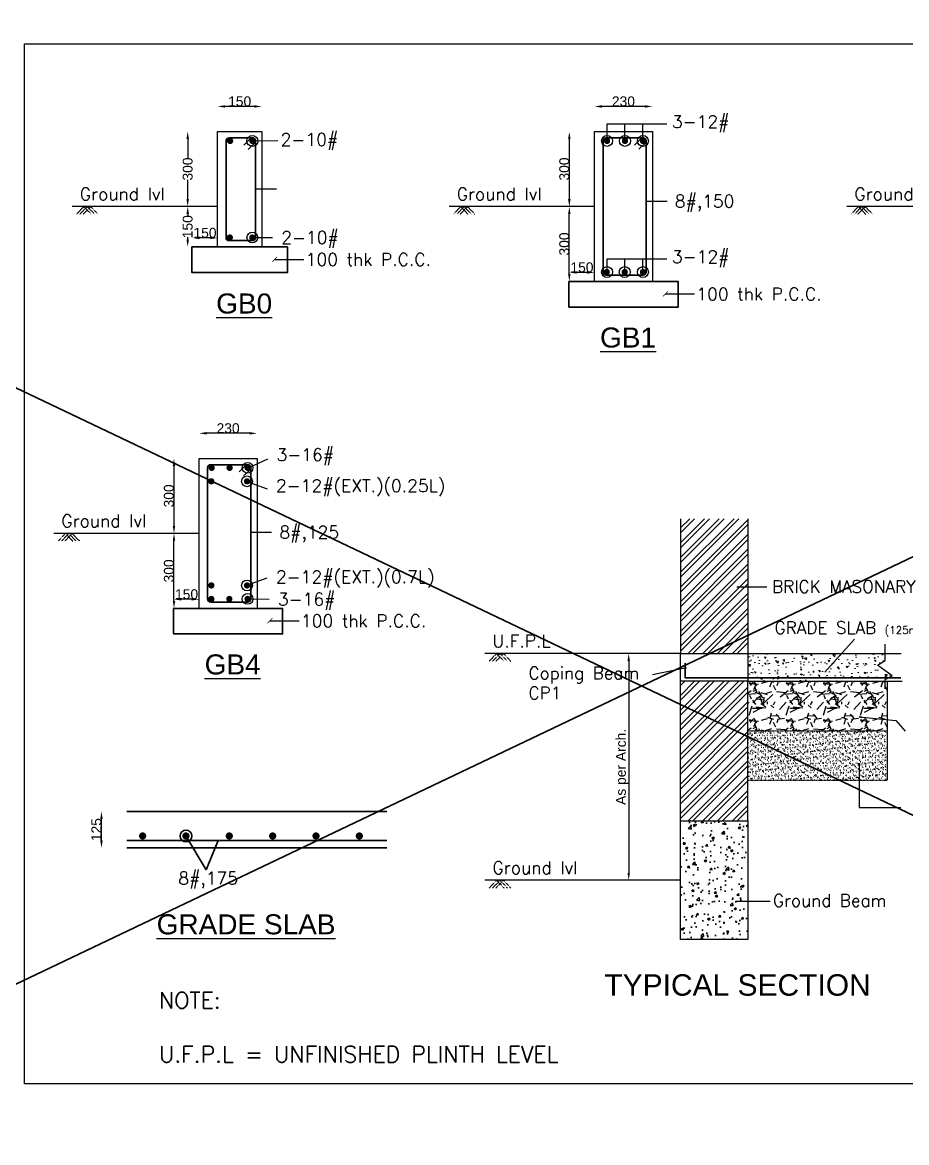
# Model space of a CAD drawing. Header units: inches. Extents: x 683042 to 921062, y -316188 to -5771.
# Drawn here: x 742158 to 760032, y -291292 to -268646 of the extents above; entities that cross this region are included whole.
import ezdxf
from ezdxf.enums import TextEntityAlignment as Align

# ---------------------------------------------------------------- set-up
doc = ezdxf.new("R2010")
doc.units = ezdxf.units.IN
doc.header["$MEASUREMENT"] = 0
doc.linetypes.add('ACAD_ISO07W100', pattern=[3, 0, -3])
doc.linetypes.add('DASHDOT', pattern=[1, 0.5, -0.25, 0, -0.25])
for name, color, linetype, lineweight in [('BM_TIE', 21, 'Continuous', 25), ('hatch', 254, 'Continuous', 0), ('PLINTH BEAM', 30, 'Continuous', 25), ('R-beam', 4, 'Continuous', 30), ('R-FOUND', 97, 'Continuous', 30), ('R-text', 7, 'Continuous', 30), ('SECTION', 6, 'Continuous', 30), ('STEEL', 5, 'Continuous', 30)]:
    doc.layers.add(name, color=color, linetype=linetype, lineweight=lineweight)
for name, color, linetype in [('CENTER', 252, 'DASHDOT'), ('FW', 33, 'Continuous'), ('TEXT', 35, 'Continuous'), ('TXT', 7, 'Continuous'), ('WALL', 30, 'Continuous')]:
    doc.layers.add(name, color=color, linetype=linetype)
doc.styles.add('AR', font='arial.ttf')
doc.styles.add('C', font='arial.ttf')
doc.styles.add('DEEPAK', font='romans.shx')
doc.styles.add('ROMANS', font='romans.shx', dxfattribs={"width": 0.8})
doc.styles.get("Standard").update_dxf_attribs({"font": 'arial.ttf'})
doc.dimstyles.new('100', dxfattribs={"dimtxt": 125, "dimasz": 50, "dimexe": 100, "dimexo": 0, "dimgap": 0, "dimtad": 0, "dimdec": 0, "dimdsep": 46, "dimtxsty": 'Standard', "dimblk": 'OBLIQUE', "dimblk1": 'OBLIQUE', "dimblk2": 'OBLIQUE', "dimcen": 3, "dimclrd": 251, "dimclrt": 251, "dimadec": 0, "dimazin": 0, "dimtfac": 0.7, "dimtdec": 0, "dimtmove": 1, "dimatfit": 3, "dimldrblk": 'OPEN30', "dimfxl": 200, "dimfxlon": 1, "dimtolj": 1, "dimtzin": 0, "dimarcsym": 2})
doc.dimstyles.new('ali', dxfattribs={"dimtxt": 0.1, "dimasz": 0.05, "dimexe": 0.18, "dimexo": 0.0625, "dimgap": 0.03, "dimtad": 1, "dimzin": 0, "dimdsep": 46, "dimtxsty": 'AR', "dimcen": 0.09, "dimse1": 1, "dimse2": 1, "dimaunit": 1, "dimadec": 4, "dimazin": 0, "dimtfac": 1, "dimtofl": 0, "dimtmove": 0, "dimatfit": 3, "dimfxl": 0.18, "dimtolj": 1, "dimtzin": 0, "dimarcsym": 0})
doc.dimstyles.new('Scale-100', dxfattribs={"dimtxt": 200, "dimasz": 100, "dimexe": 1.5, "dimexo": 2, "dimgap": 1, "dimtad": 1, "dimtoh": 1, "dimdec": 0, "dimdsep": 46, "dimtxsty": 'ROMANS', "dimblk": 'ARCHTICK', "dimcen": -1, "dimdle": 1.5, "dimclrd": 8, "dimclre": 4, "dimclrt": 4, "dimadec": 0, "dimazin": 0, "dimtfac": 1, "dimtdec": 0, "dimtix": 1, "dimtmove": 0, "dimatfit": 0, "dimldrblk": 'ARCHTICK', "dimfxl": 1, "dimfxlon": 1, "dimlwd": -1, "dimlwe": -1, "dimarcsym": 0})

# ---------------------------------------------------------------- blocks, each defined once
blk = doc.blocks.new('*D110')
at = {"layer": 'Defpoints', "color": 0, "transparency": 16777216}
for p in [(753724, -270852, 0), (753214, -272368), (753724, -272368, 0)]:
    blk.add_point(p, dxfattribs=at)
at = {"layer": 'R-text', "color": 0, "lineweight": -2, "transparency": 16777216}
blk.add_line((753214, -271002), (753214, -272218), dxfattribs=at)
at = {"layer": 'R-text', "color": 0, "transparency": 16777216}
for points in [[(753189, -271002), (753239, -271002), (753214, -270852)], [(753189, -272218), (753239, -272218), (753214, -272368)]]:
    blk.add_solid(points, dxfattribs=at)
at = {"layer": 'R-text', "color": 7, "transparency": 16777216, "insert": (753112, -271610), "char_height": 200, "attachment_point": 5, "rotation": 90, "style": 'AR'}
blk.add_mtext('\\A1;300', dxfattribs=at)
blk = doc.blocks.new('*D111')
at = {"layer": 'Defpoints', "color": 0, "transparency": 16777216}
for p in [(753724, -270345), (753724, -270852), (754893, -270852)]:
    blk.add_point(p, dxfattribs=at)
at = {"layer": 'R-text', "color": 0, "lineweight": -2, "transparency": 16777216}
blk.add_line((754743, -270345), (753874, -270345), dxfattribs=at)
at = {"layer": 'R-text', "color": 0, "transparency": 16777216}
for points in [[(753874, -270320), (753874, -270370), (753724, -270345)], [(754743, -270320), (754743, -270370), (754893, -270345)]]:
    blk.add_solid(points, dxfattribs=at)
at = {"layer": 'R-text', "color": 7, "transparency": 16777216, "insert": (754308, -270243), "char_height": 200, "attachment_point": 5, "style": 'AR'}
blk.add_mtext('\\A1;230', dxfattribs=at)
blk = doc.blocks.new('_ArchTick')
at = {"color": 0, "linetype": 'ByBlock', "const_width": 0.15}
blk.add_lwpolyline([(-0.5, -0.5), (0.5, 0.5)], dxfattribs=at)
blk = doc.blocks.new('*D102')
at = {"layer": 'Defpoints', "color": 0, "transparency": 16777216}
for p in [(746104, -270345), (746104, -270852), (746996, -270852)]:
    blk.add_point(p, dxfattribs=at)
at = {"layer": 'R-text', "color": 0, "lineweight": -2, "transparency": 16777216}
blk.add_line((746846, -270345), (746254, -270345), dxfattribs=at)
at = {"layer": 'R-text', "color": 0, "transparency": 16777216}
for points in [[(746254, -270320), (746254, -270370), (746104, -270345)], [(746846, -270320), (746846, -270370), (746996, -270345)]]:
    blk.add_solid(points, dxfattribs=at)
at = {"layer": 'R-text', "color": 7, "transparency": 16777216, "insert": (746550, -270243), "char_height": 200, "attachment_point": 5, "style": 'AR'}
blk.add_mtext('\\A1;150', dxfattribs=at)
blk = doc.blocks.new('*D103')
at = {"layer": 'Defpoints', "color": 0, "transparency": 16777216}
for p in [(745499, -270852), (746104, -270852), (746104, -272368, 0)]:
    blk.add_point(p, dxfattribs=at)
at = {"layer": 'R-text', "color": 0, "lineweight": -2, "transparency": 16777216}
for p, q in [((745499, -271002), (745499, -271389)), ((745499, -272218), (745499, -271830))]:
    blk.add_line(p, q, dxfattribs=at)
at = {"layer": 'R-text', "color": 0, "transparency": 16777216}
for points in [[(745474, -271002), (745524, -271002), (745499, -270852)], [(745474, -272218), (745524, -272218), (745499, -272368)]]:
    blk.add_solid(points, dxfattribs=at)
at = {"layer": 'R-text', "color": 7, "transparency": 16777216, "insert": (745499, -271610), "char_height": 200, "attachment_point": 5, "rotation": 90, "style": 'AR'}
blk.add_mtext('\\A1;300', dxfattribs=at)
blk = doc.blocks.new('*D112')
at = {"layer": 'Defpoints', "color": 0, "transparency": 16777216}
for p in [(754722, -281405, 0), (754414, -285989), (754722, -285989)]:
    blk.add_point(p, dxfattribs=at)
at = {"layer": 'R-text', "color": 0, "lineweight": -2, "transparency": 16777216}
blk.add_line((754414, -281555), (754414, -285839), dxfattribs=at)
at = {"layer": 'R-text', "color": 0, "transparency": 16777216}
for points in [[(754389, -281555), (754439, -281555), (754414, -281405)], [(754389, -285839), (754439, -285839), (754414, -285989)]]:
    blk.add_solid(points, dxfattribs=at)
at = {"layer": 'R-text', "color": 7, "transparency": 16777216, "insert": (754286, -283697), "char_height": 200, "attachment_point": 5, "rotation": 90, "style": 'AR'}
blk.add_mtext('\\A1;As per Arch.', dxfattribs=at)
blk = doc.blocks.new('*D104')
at = {"layer": 'Defpoints', "color": 0, "transparency": 16777216}
for p in [(753214, -272368), (753724, -272368, 0), (753724, -273883, 0)]:
    blk.add_point(p, dxfattribs=at)
at = {"layer": 'R-text', "color": 0, "lineweight": -2, "transparency": 16777216}
blk.add_line((753214, -273733), (753214, -272518), dxfattribs=at)
at = {"layer": 'R-text', "color": 0, "transparency": 16777216}
for points in [[(753189, -272518), (753239, -272518), (753214, -272368)], [(753189, -273733), (753239, -273733), (753214, -273883)]]:
    blk.add_solid(points, dxfattribs=at)
at = {"layer": 'R-text', "color": 7, "transparency": 16777216, "insert": (753112, -273125), "char_height": 200, "attachment_point": 5, "rotation": 90, "style": 'AR'}
blk.add_mtext('\\A1;300', dxfattribs=at)
blk = doc.blocks.new('*D105')
at = {"layer": 'Defpoints', "color": 0, "transparency": 16777216}
for p in [(753214, -273701), (753214, -273883), (753724, -273883, 0)]:
    blk.add_point(p, dxfattribs=at)
at = {"layer": 'R-text', "color": 0, "lineweight": -2, "transparency": 16777216}
blk.add_line((753574, -273701), (753364, -273701), dxfattribs=at)
at = {"layer": 'R-text', "color": 0, "transparency": 16777216}
for points in [[(753364, -273676), (753364, -273726), (753214, -273701)], [(753574, -273676), (753574, -273726), (753724, -273701)]]:
    blk.add_solid(points, dxfattribs=at)
at = {"layer": 'R-text', "color": 7, "transparency": 16777216, "insert": (753469, -273599), "char_height": 200, "attachment_point": 5, "style": 'AR'}
blk.add_mtext('\\A1;150', dxfattribs=at)
blk = doc.blocks.new('*D106')
at = {"layer": 'Defpoints', "color": 0, "transparency": 16777216}
for p in [(746104, -272368, 0), (745499, -273185), (746104, -273185, 0)]:
    blk.add_point(p, dxfattribs=at)
at = {"layer": 'R-text', "color": 0, "lineweight": -2, "transparency": 16777216}
for p, q in [((745499, -272518), (745499, -272565)), ((745499, -273035), (745499, -272987))]:
    blk.add_line(p, q, dxfattribs=at)
at = {"layer": 'R-text', "color": 0, "transparency": 16777216}
for points in [[(745474, -272518), (745524, -272518), (745499, -272368)], [(745474, -273035), (745524, -273035), (745499, -273185)]]:
    blk.add_solid(points, dxfattribs=at)
at = {"layer": 'R-text', "color": 7, "transparency": 16777216, "insert": (745499, -272776), "char_height": 200, "attachment_point": 5, "rotation": 90, "style": 'AR'}
blk.add_mtext('\\A1;150', dxfattribs=at)
blk = doc.blocks.new('*D107')
at = {"layer": 'Defpoints', "color": 0, "transparency": 16777216}
for p in [(745594, -273003), (745594, -273185), (746104, -273185, 0)]:
    blk.add_point(p, dxfattribs=at)
at = {"layer": 'R-text', "color": 0, "lineweight": -2, "transparency": 16777216}
blk.add_line((745954, -273003), (745744, -273003), dxfattribs=at)
at = {"layer": 'R-text', "color": 0, "transparency": 16777216}
for points in [[(745744, -272978), (745744, -273028), (745594, -273003)], [(745954, -272978), (745954, -273028), (746104, -273003)]]:
    blk.add_solid(points, dxfattribs=at)
at = {"layer": 'R-text', "color": 7, "transparency": 16777216, "insert": (745849, -272901), "char_height": 200, "attachment_point": 5, "style": 'AR'}
blk.add_mtext('\\A1;150', dxfattribs=at)
blk = doc.blocks.new('*D95')
at = {"layer": 'Defpoints', "color": 0, "transparency": 16777216}
for p in [(745731, -277461, 0), (745222, -278976), (745731, -278976, 0)]:
    blk.add_point(p, dxfattribs=at)
at = {"layer": 'R-text', "color": 0, "lineweight": -2, "transparency": 16777216}
blk.add_line((745222, -277611), (745222, -278826), dxfattribs=at)
at = {"layer": 'R-text', "color": 0, "transparency": 16777216}
for points in [[(745197, -277611), (745247, -277611), (745222, -277461)], [(745197, -278826), (745247, -278826), (745222, -278976)]]:
    blk.add_solid(points, dxfattribs=at)
at = {"layer": 'R-text', "color": 7, "transparency": 16777216, "insert": (745119, -278218), "char_height": 200, "attachment_point": 5, "rotation": 90, "style": 'AR'}
blk.add_mtext('\\A1;300', dxfattribs=at)
blk = doc.blocks.new('*D96')
at = {"layer": 'Defpoints', "color": 0, "transparency": 16777216}
for p in [(745731, -276953), (745731, -277461), (746900, -277461)]:
    blk.add_point(p, dxfattribs=at)
at = {"layer": 'R-text', "color": 0, "lineweight": -2, "transparency": 16777216}
blk.add_line((746750, -276953), (745881, -276953), dxfattribs=at)
at = {"layer": 'R-text', "color": 0, "transparency": 16777216}
for points in [[(745881, -276928), (745881, -276978), (745731, -276953)], [(746750, -276928), (746750, -276978), (746900, -276953)]]:
    blk.add_solid(points, dxfattribs=at)
at = {"layer": 'R-text', "color": 7, "transparency": 16777216, "insert": (746316, -276851), "char_height": 200, "attachment_point": 5, "style": 'AR'}
blk.add_mtext('\\A1;230', dxfattribs=at)
blk = doc.blocks.new('*D97')
at = {"layer": 'Defpoints', "color": 0, "transparency": 16777216}
for p in [(745222, -278976), (745731, -278976, 0), (745731, -280492, 0)]:
    blk.add_point(p, dxfattribs=at)
at = {"layer": 'R-text', "color": 0, "lineweight": -2, "transparency": 16777216}
blk.add_line((745222, -280342), (745222, -279126), dxfattribs=at)
at = {"layer": 'R-text', "color": 0, "transparency": 16777216}
for points in [[(745197, -279126), (745247, -279126), (745222, -278976)], [(745197, -280342), (745247, -280342), (745222, -280492)]]:
    blk.add_solid(points, dxfattribs=at)
at = {"layer": 'R-text', "color": 7, "transparency": 16777216, "insert": (745119, -279734), "char_height": 200, "attachment_point": 5, "rotation": 90, "style": 'AR'}
blk.add_mtext('\\A1;300', dxfattribs=at)
blk = doc.blocks.new('*D98')
at = {"layer": 'Defpoints', "color": 0, "transparency": 16777216}
for p in [(745222, -280309), (745222, -280492), (745731, -280492, 0)]:
    blk.add_point(p, dxfattribs=at)
at = {"layer": 'R-text', "color": 0, "lineweight": -2, "transparency": 16777216}
blk.add_line((745581, -280309), (745372, -280309), dxfattribs=at)
at = {"layer": 'R-text', "color": 0, "transparency": 16777216}
for points in [[(745372, -280284), (745372, -280334), (745222, -280309)], [(745581, -280284), (745581, -280334), (745731, -280309)]]:
    blk.add_solid(points, dxfattribs=at)
at = {"layer": 'R-text', "color": 7, "transparency": 16777216, "insert": (745476, -280207), "char_height": 200, "attachment_point": 5, "style": 'AR'}
blk.add_mtext('\\A1;150', dxfattribs=at)
blk = doc.blocks.new('*D99')
at = {"layer": 'Defpoints', "color": 0, "transparency": 16777216}
for p in [(743756, -284600), (744265, -284600, 0), (744265, -285330, 0)]:
    blk.add_point(p, dxfattribs=at)
at = {"layer": 'R-text', "color": 0, "lineweight": -2, "transparency": 16777216}
blk.add_line((743756, -285180), (743756, -284750), dxfattribs=at)
at = {"layer": 'R-text', "color": 0, "transparency": 16777216}
for points in [[(743731, -284750), (743781, -284750), (743756, -284600)], [(743731, -285180), (743781, -285180), (743756, -285330)]]:
    blk.add_solid(points, dxfattribs=at)
at = {"layer": 'R-text', "color": 7, "transparency": 16777216, "insert": (743654, -284965), "char_height": 200, "attachment_point": 5, "rotation": 90, "style": 'AR'}
blk.add_mtext('\\A1;125', dxfattribs=at)
blk = doc.blocks.new('_Oblique')
at = {"color": 0, "linetype": 'ByBlock', "lineweight": -2}
blk.add_line((-0.5, -0.5), (0.5, 0.5), dxfattribs=at)
blk = doc.blocks.new('_Open30')
at = {"color": 0, "linetype": 'ByBlock', "lineweight": -2}
for p, q in [((-1, 0.27), (0, 0)), ((0, 0), (-1, -0.27)), ((0, 0), (-1, 0))]:
    blk.add_line(p, q, dxfattribs=at)

msp = doc.modelspace()

# ---------------------------------------------------------------- hatches: boundary and pattern name
h = msp.add_hatch()
h.set_pattern_fill('GRAVEL', color=256, scale=750, style=0)
h.set_pattern_definition([(228.0128, (-26750745.06, 4587647.323), (-5999.99867412, -6750.0010062), [100.902, -9989.316]), (184.9697, (-26750812.558, 4587572.323), (9000.00078864, 749.993480255), [173.151, -17141.94375]), (132.5104, (-26750985.058, 4587557.323), (7499.99303876, -8250.0065054), [122.091, -12087.024]), (267.2737, (-26751277.558, 4587369.823), (749.997013295, 15000.00022123), [157.6785, -15610.1685]), (292.8337, (-26751285.058, 4587212.323), (-3750.00742908, 8999.997308833), [154.61625, -15307.02975]), (357.2737, (-26751225.058, 4587069.823), (-15000.00022123, 749.997013295), [157.6785, -15610.1685]), (37.6942, (-26751067.558, 4587062.323), (-9750.005509213, -7499.99280387), [208.52175, -20643.63675]), (72.2553, (-26750902.558, 4587189.823), (5250.00807203, 16499.99717343), [196.866, -19489.74075]), (121.4296, (-26750842.558, 4587377.323), (-6000.006175632, 9749.99627737), [158.2125, -15663.05475]), (175.2364, (-26750925.06, 4587512.323), (8250.00070974, -749.9936495), [180.624, -8850.57225]), (222.3974, (-26751105.058, 4587527.323), (-9000.005513305, -8249.99406151), [233.586, -23125.03125]), (138.8141, (-26750535.06, 4587362.32), (-5250.0022101, 4499.997985), [79.72575, -7892.883]), (171.4692, (-26750595.058, 4587414.823), (9749.99871361, -1500.00593253), [151.67775, -15016.13325]), (225, (-26750745.06, 4587437.3), (-8e-14, -750.000232), [106.06575, -954.594]), (203.1986, (-26750797.56, 4587527.32), (3749.999798, 1500.00099395), [57.1185, -5654.71125]), (291.8014, (-26750850.06, 4587504.82), (-749.9999329, 2250.00020476), [80.77725, -3958.0965]), (30.9638, (-26750820.06, 4587429.82), (2249.9985167, 1500.00186266), [131.19675, -4242.01725]), (161.5651, (-26750707.56, 4587497.32), (1500.000326, -749.9988024), [94.86825, -2276.84025]), (16.3895, (-26751285.058, 4587504.823), (7500.00164881, 2249.994532363), [132.9, -13157.13375]), (70.3462, (-26751157.56, 4587542.323), (-2999.99643553, -8250.001601705), [111.49575, -11038.056]), (293.1986, (-26750707.56, 4587647.32), (-1500.00099395, 3749.999798), [114.23625, -5597.5935]), (343.6105, (-26750662.558, 4587542.323), (-7500.00164881, 2249.994532363), [132.9, -13157.13375]), (339.444, (-26751285.06, 4587039.82), (-3750.0013834, 1499.99699732), [128.16, -6279.843]), (294.7751, (-26751165.06, 4586994.823), (-3749.99414193, 8250.00256638), [107.3835, -10630.98225]), (66.8014, (-26750700.06, 4586897.32), (1500.00099395, 3749.999798), [114.23625, -5597.5935]), (17.354, (-26750655.058, 4587002.323), (-9750.00151432, -2999.995876694), [125.72325, -12446.568]), (69.444, (-26751067.56, 4586897.32), (-1499.99699732, -3750.0013834), [64.08, -6343.923]), (101.3099, (-26750745.06, 4586897.32), (-749.9982241, 3000.0005642), [38.2425, -3786.02175]), (165.9638, (-26750752.56, 4586934.82), (2250.0004095, -749.998543), [154.61625, -2937.7125]), (186.009, (-26750902.558, 4586972.323), (7499.99981318, 749.99948811), [143.2875, -14185.44225]), (303.6901, (-26750820.06, 4587362.32), (-750.0010009, 1499.9996683), [108.1665, -2595.99675]), (353.1572, (-26750760.058, 4587272.323), (12749.99952411, -1500.005998444), [188.8455, -18695.67225]), (60.9454, (-26750572.56, 4587249.82), (-3000.0000204, -5250.00028843), [77.217, -7644.5055]), (90, (-26750535.06, 4587317.3), (-750, 750), [45, -705]), (120.2564, (-26750917.56, 4586994.823), (2999.9961651, -5250.00184189), [104.193, -10315.14]), (48.0128, (-26750970.06, 4587084.823), (5999.99867412, 6750.0010062), [201.804, -9888.414]), (0, (-26750835.06, 4587234.8), (750, 750), [195, -555]), (325.3048, (-26750640.058, 4587234.823), (-7499.99569424, 5250.006457196), [118.5855, -11739.9555]), (254.0546, (-26750542.56, 4587167.32), (-749.99991697, -3000.000095), [109.2015, -5350.881]), (207.646, (-26750572.558, 4587062.323), (-14249.996855385, -7500.005784877), [177.79875, -17602.1055]), (175.4261, (-26750730.058, 4586979.823), (-9750.000418734, 749.99610087), [188.09925, -18621.8055])])
h.paths.add_polyline_path([(759645.125, -281966.898), (756825.286, -281966.898), (756825.286, -282966.898), (759645.125, -282966.898)])
h = msp.add_hatch()
h.set_pattern_fill('AR-SAND', color=256, scale=50, style=0)
h.set_pattern_definition([(37.5, (-4434890, -2379692.17), (-3.1496679, 96.3411885), [0, -76, 0, -85, 0, -81.25]), (7.5, (-4434890, -2379692.17), (88.4888353, 141.1073033), [0, -41, 0, -68.5, 0, -26.25]), (327.5, (-4434951.5, -2379692.17), (155.7070931, 0.2829527), [0, -25, 0, -90, 0, -117.5]), (317.5, (-4434951.5, -2379692.17), (150.3063302, 43.8837782), [0, -12.5, 0, -59, 0, -67.5])])
h.paths.add_polyline_path([(759645.125, -282966.898), (756825.286, -282966.898), (756825.286, -283966.898), (759645.125, -283966.898)])
at = {"layer": 'hatch'}
h = msp.add_hatch(dxfattribs=at)
h.set_pattern_fill('ANSI32', color=256, scale=22.183705, style=0)
h.set_pattern_definition([(45, (779868.55, -96681.75), (-149.41151, 149.41151), []), (45, (779968.16, -96681.75), (-149.41151, 149.41151), [])])
h.paths.add_polyline_path([(756825.286, -281404.6), (756825.286, -278681.762), (755462.083, -278681.762), (755462.083, -281404.6)])
h = msp.add_hatch(dxfattribs=at)
h.set_pattern_fill('AR-CONC', color=256, scale=50, angle=90, style=0)
h.set_pattern_definition([(140, (800018.66, -375695), (31.3761, 358.6301), [37.5, -412.5]), (85, (800018.66, -375695), (-376.0961, -69.3757), [30, -330]), (190.4514, (800021.28, -375665.1), (-344.7198, 289.2547), [31.8701, -350.571]), (136.1842, (799918.66, -375695), (82.7595, 533.6205), [56.25, -618.75]), (186.6356, (799925.56, -375650.53), (-487.059, 467.3314), [47.8051, -525.8565]), (81.1842, (799918.66, -375695), (-487.0593, 467.331), [45, -495]), (111, (799943.66, -375645), (201.30945, 298.4535), [37.5, -412.5]), (56, (799943.66, -375645), (-362.575, 121.6577), [30, -330]), (161.4514, (799960.44, -375620.13), (-161.2652, 420.1113), [31.8701, -350.571]), (127.5, (800018.66, -375695), (-166.44693, 6.07993), [0, -326, 0, -335, 0, -331.25]), (97.5, (800018.66, -375695), (-197.20586, 131.53477), [0, -191, 0, -318.5, 0, -126.25]), (57.5, (800018.66, -375806.5), (11.27744, 266.91122), [0, -125, 0, -390, 0, -517.5]), (47.5, (800018.66, -375856.5), (-50.0525, 291.5931), [0, -162.5, 0, -259, 0, -367.5])])
h.paths.add_polyline_path([(759601.801, -281547.236), (759601.801, -281404.6), (756825.286, -281404.6), (756825.286, -281898.197), (759660.705, -281898.197), (759739.401, -281858.939), (759446.832, -281641.264)])
h.paths.add_polyline_path([(759601.801, -281966.898), (756825.286, -281898.197), (756825.286, -281966.898), (758117.026, -281966.898)])
h = msp.add_hatch(dxfattribs=at)
h.set_pattern_fill('ANSI32', color=256, scale=22.183705, style=0)
h.set_pattern_definition([(45, (779868.55, -100066.25), (-149.41151, 149.41151), []), (45, (779968.16, -100066.25), (-149.41151, 149.41151), [])])
h.paths.add_polyline_path([(756825.286, -281966.898), (755462.083, -281966.898), (755462.083, -284789.1), (756825.286, -284789.1)])
at = {"layer": 'R-beam'}
h = msp.add_hatch(dxfattribs=at)
h.set_pattern_fill('AR-CONC', color=252, scale=2.5, style=0)
h.set_pattern_definition([(50, (28100.3, -644085.73), (455.46167, -39.84771), [47.625, -523.875]), (355, (28100.3, -644085.73), (-88.10706, 477.6416), [38.1, -419.1]), (100.451, (28138.25, -644089.05), (367.35625, 437.79172), [40.475, -445.225]), (46.1842, (28100.3, -643958.73), (677.6976, -105.10582), [71.4375, -785.8125]), (96.6356, (28156.76, -643967.5), (593.5106, 618.5639), [60.7125, -667.8375]), (351.184, (28100.3, -643958.7), (593.5115, 618.5628), [57.15, -628.65]), (21, (28163.8, -643990.5), (379.0372, -255.6638), [47.625, -523.875]), (326, (28163.8, -643990.5), (154.50507, 460.46992), [38.1, -419.1]), (71.4514, (28195.38, -644011.8), (533.54123, 204.80714), [40.475, -445.225]), (37.5, (28100.29, -644085.73), (7.721508, 211.387597), [0, -414.02, 0, -425.45, 0, -420.6875]), (7.5, (28100.3, -644085.73), (167.049156, 250.45144), [0, -242.57, 0, -404.495, 0, -160.3375]), (327.5, (27958.69, -644085.73), (338.976488, -14.32186), [0, -158.75, 0, -495.3, 0, -657.225]), (317.5, (27895.2, -644085.73), (370.32295, 63.56623), [0, -206.375, 0, -328.93, 0, -466.725])])
h.paths.add_polyline_path([(756825.286, -284789.1), (755462.083, -284789.1), (755462.083, -287188.283), (756825.286, -287188.283)])

# ---------------------------------------------------------------- linework, layer by layer
for p, q in [((759645.125, -282966.898, 0), (759645.125, -281966.898, 0)), ((759645.125, -283966.898, 0), (759645.125, -282966.898, 0))]:
    msp.add_line(p, q)
at = {"linetype": 'ACAD_ISO07W100', "ltscale": 0.0005}
for p, q in [((756825.286, -282966.898), (759645.125, -282966.898)), ((756825.286, -283966.898), (759645.125, -283966.898))]:
    msp.add_line(p, q, dxfattribs=at)
at = {"color": 6}
for points in [[(759601.801, -282118.666), (759601.801, -281927.582), (759739.401, -281858.939), (759446.832, -281641.264), (759601.801, -281547.236), (759601.801, -281218.666)], [(756825.286, -281404.6), (759920.19, -281404.6)], [(756825.286, -281966.898), (759940.868, -281966.898)]]:
    msp.add_lwpolyline(points, dxfattribs=at)
at = {"layer": 'BM_TIE', "lineweight": 35}
for p, q in [((744265.362, -284599.637), (749523.162, -284599.637)), ((744265.362, -285329.887), (749523.162, -285329.887))]:
    msp.add_line(p, q, dxfattribs=at)
at = {"layer": 'CENTER', "linetype": 'Continuous', "ltscale": 10}
for p, q in [((746103.66, -272367.55, 0), (743165.685, -272367.55, 0)), ((753723.614, -272367.55, 0), (750785.638, -272367.55, 0)), ((761762.453, -272367.55, 0), (758824.477, -272367.55, 0)), ((745730.734, -278976.021, 0), (742792.759, -278976.021, 0)), ((755462.083, -281404.6, 0), (751508.791, -281404.6, 0)), ((755462.083, -285988.691, 0), (751508.791, -285988.691, 0))]:
    msp.add_line(p, q, dxfattribs=at)
at = {"layer": 'CENTER', "ltscale": 10, "elevation": 0}
for points in [[(743400.119, -272367.55), (743250.662, -272525.81)], [(743468.389, -272367.55), (743318.932, -272525.81)], [(743536.659, -272367.55), (743387.203, -272525.81)], [(743400.119, -272367.55), (743549.575, -272525.81)], [(743468.389, -272367.55), (743617.845, -272525.81)], [(743536.659, -272367.55), (743686.116, -272525.81)], [(751020.072, -272367.55), (750870.616, -272525.81)], [(751088.343, -272367.55), (750938.886, -272525.81)], [(751156.613, -272367.55), (751007.156, -272525.81)], [(751020.072, -272367.55), (751169.529, -272525.81)], [(751088.343, -272367.55), (751237.799, -272525.81)], [(751156.613, -272367.55), (751306.069, -272525.81)], [(759058.911, -272367.55), (758909.455, -272525.81)], [(759127.181, -272367.55), (758977.725, -272525.81)], [(759195.452, -272367.55), (759045.995, -272525.81)], [(759058.911, -272367.55), (759208.368, -272525.81)], [(759127.181, -272367.55), (759276.638, -272525.81)], [(759195.452, -272367.55), (759344.908, -272525.81)], [(743027.193, -278976.021), (742877.736, -279134.28)], [(743095.463, -278976.021), (742946.006, -279134.28)], [(743163.733, -278976.021), (743014.277, -279134.28)], [(743027.193, -278976.021), (743176.649, -279134.28)], [(743095.463, -278976.021), (743244.919, -279134.28)], [(743163.733, -278976.021), (743313.19, -279134.28)], [(751743.225, -281404.6), (751593.768, -281562.859)], [(751811.495, -281404.6), (751662.038, -281562.859)], [(751879.765, -281404.6), (751730.309, -281562.859)], [(751743.225, -281404.6), (751892.681, -281562.859)], [(751811.495, -281404.6), (751960.951, -281562.859)], [(751879.765, -281404.6), (752029.221, -281562.859)]]:
    msp.add_lwpolyline(points, dxfattribs=at)
at = {"layer": 'CENTER', "ltscale": 10}
for points in [[(751743.225, -285988.691), (751593.768, -286146.951)], [(751811.495, -285988.691), (751662.038, -286146.951)], [(751879.765, -285988.691), (751730.309, -286146.951)], [(751743.225, -285988.691), (751892.681, -286146.951)], [(751811.495, -285988.691), (751960.951, -286146.951)], [(751879.765, -285988.691), (752029.221, -286146.951)]]:
    msp.add_lwpolyline(points, dxfattribs=at)
at = {"layer": 'FW'}
msp.add_lwpolyline([(746103.66, -270852.065), (746995.955, -270852.065), (746995.955, -273184.86), (746103.66, -273184.86)], close=True, dxfattribs=at)
at = {"layer": 'FW', "elevation": 0}
for points in [[(753723.614, -270852.065), (754893.176, -270852.065), (754893.176, -273883.036), (753723.614, -273883.036)], [(745730.734, -277460.535), (746900.296, -277460.535), (746900.296, -280491.506), (745730.734, -280491.506)], [(755462.083, -284789.1), (756825.286, -284789.1), (756825.286, -287188.283), (755462.083, -287188.283)]]:
    msp.add_lwpolyline(points, close=True, dxfattribs=at)
at = {"layer": 'PLINTH BEAM'}
for points in [[(742201.425, -269079.334), (777034.925, -269079.334), (777034.925, -290102.834), (742201.425, -290102.834)], [(756825.286, -281966.898), (755462.083, -281966.898), (755462.083, -281404.6), (756825.286, -281404.6)]]:
    msp.add_lwpolyline(points, close=True, dxfattribs=at)
at = {"layer": 'R-FOUND'}
for points in [[(826304.214, -247927.413), (683042.209, -316187.924)], [(683042.209, -247927.413), (826304.214, -316187.924)]]:
    msp.add_lwpolyline(points, dxfattribs=at)
at = {"layer": 'SECTION'}
msp.add_lwpolyline([(745585.261, -273184.86), (747514.354, -273184.86), (747514.354, -273703.259), (745585.261, -273703.259)], close=True, dxfattribs=at)
at = {"layer": 'SECTION', "elevation": 0}
for points in [[(753205.215, -273883.036), (755411.575, -273883.036), (755411.575, -274401.435), (753205.215, -274401.435)], [(745212.335, -280491.506), (747418.695, -280491.506), (747418.695, -281009.905), (745212.335, -281009.905)]]:
    msp.add_lwpolyline(points, close=True, dxfattribs=at)
at = {"layer": 'STEEL', "lineweight": 35}
msp.add_line((744265.362, -285183.837), (749523.162, -285183.837), dxfattribs=at)
at = {"layer": 'STEEL', "flags": 128}
msp.add_lwpolyline([(746634.174, -271124.196), (746760.957, -270997.414, -0.668178638), (746869.172, -271042.238), (746869.172, -272994.686, -0.414213562), (746805.781, -273058.078), (746338.411, -273058.078, -0.414213562), (746275.019, -272994.686), (746275.019, -271042.238, -0.414213562), (746338.411, -270978.847), (746805.781, -270978.847, -0.668178638), (746850.605, -271087.063), (746723.823, -271213.845)], format="xyb", dxfattribs=at)
at = {"layer": 'STEEL', "const_width": 63.391, "flags": 128}
for points in [[(746324.088, -271042.238, 1), (746387.479, -271042.238, 1)], [(746837.477, -271042.238, -1), (746774.086, -271042.238, -1)], [(746318.31, -272994.686, -1), (746381.702, -272994.686, -1)], [(746837.477, -272994.686, 1), (746774.086, -272994.686, 1)]]:
    msp.add_lwpolyline(points, format="xyb", close=True, dxfattribs=at)
at = {"layer": 'STEEL', "elevation": 0, "flags": 128}
for points in [[(754531.396, -271124.196), (754658.178, -270997.414, -0.668178638), (754766.394, -271042.238), (754766.394, -273692.862, -0.414213562), (754703.002, -273756.254), (753958.364, -273756.254, -0.414213562), (753894.973, -273692.862), (753894.973, -271042.238, -0.414213562), (753958.364, -270978.847), (754703.002, -270978.847, -0.668178638), (754747.827, -271087.063), (754621.044, -271205.882)], [(746538.516, -277732.667), (746665.298, -277605.884, -0.668178638), (746773.514, -277650.709), (746773.514, -280301.333, -0.414213562), (746710.123, -280364.724), (745965.485, -280364.724, -0.414213562), (745902.093, -280301.333), (745902.093, -277650.709, -0.414213562), (745965.485, -277587.317), (746710.123, -277587.317, -0.668178638), (746754.947, -277695.533), (746628.165, -277814.352)]]:
    msp.add_lwpolyline(points, format="xyb", dxfattribs=at)
at = {"layer": 'STEEL', "const_width": 63.391, "elevation": 0, "flags": 128}
for points in [[(753944.041, -271042.238, 1), (754007.433, -271042.238, 1)], [(754307.674, -271042.238, 1), (754371.065, -271042.238, 1)], [(754734.698, -271042.238, -1), (754671.307, -271042.238, -1)], [(753938.264, -273692.862, -1), (754001.655, -273692.862, -1)], [(754301.897, -273692.862, -1), (754365.288, -273692.862, -1)], [(754734.698, -273692.862, 1), (754671.307, -273692.862, 1)], [(745951.162, -277650.709, 1), (746014.553, -277650.709, 1)], [(746314.794, -277650.709, 1), (746378.186, -277650.709, 1)], [(746741.818, -277650.709, -1), (746678.427, -277650.709, -1)], [(745945.384, -280301.333, -1), (746008.776, -280301.333, -1)], [(746309.017, -280301.333, -1), (746372.408, -280301.333, -1)], [(746741.818, -280301.333, 1), (746678.427, -280301.333, 1)]]:
    msp.add_lwpolyline(points, format="xyb", close=True, dxfattribs=at)
at = {"layer": 'STEEL', "color": 1, "const_width": 63.391, "elevation": 0, "flags": 128}
for points in [[(745945.384, -277924.129, 1), (746008.776, -277924.129, 1)], [(746730.223, -277924.129, -1), (746666.832, -277924.129, -1)], [(745945.384, -280027.913, -1), (746008.776, -280027.913, -1)], [(746730.223, -280027.913, 1), (746666.832, -280027.913, 1)]]:
    msp.add_lwpolyline(points, format="xyb", close=True, dxfattribs=at)
at = {"layer": 'STEEL'}
msp.add_lwpolyline([(755556.54, -281602.196), (755556.54, -281898.197), (759915.343, -281898.197)], dxfattribs=at)
at = {"layer": 'STEEL', "lineweight": 35, "const_width": 73.025}
for points in [[(744624.161, -285092.958, 1), (744551.136, -285092.958, 1)], [(745500.461, -285092.958, 1), (745427.436, -285092.958, 1)], [(746376.761, -285092.958, 1), (746303.736, -285092.958, 1)], [(747253.061, -285092.958, 1), (747180.036, -285092.958, 1)], [(748129.361, -285092.958, 1), (748056.336, -285092.958, 1)], [(749005.661, -285092.958, 1), (748932.636, -285092.958, 1)]]:
    msp.add_lwpolyline(points, format="xyb", close=True, dxfattribs=at)
at = {"layer": 'TEXT', "color": 0, "lineweight": 35}
for p, q in [((745463.949, -285092.958), (745871.651, -285776.872)), ((745871.651, -285776.872), (746115.05, -285183.837))]:
    msp.add_line(p, q, dxfattribs=at)
msp.add_circle((745463.949, -285092.958), 118.456, dxfattribs=at)
at = {"layer": 'TXT'}
for p, q in [((753975.737, -270694.884), (755185.922, -270694.884)), ((753975.737, -271042.238), (753975.737, -270694.884)), ((754339.37, -271042.238, 0), (754339.37, -270694.884, 0)), ((754703.002, -271042.238), (754703.002, -270694.884)), ((746805.781, -271042.238), (747319.219, -271031.418, 0)), ((746869.172, -272011.495, 0), (747291.373, -272011.495, 0)), ((754766.394, -272261.136), (755188.594, -272261.136)), ((746824.765, -272994.686, 0), (747215.147, -272994.686, 0)), ((753975.737, -273425.854), (755185.922, -273425.854)), ((753975.737, -273692.862), (753975.737, -273425.854)), ((754333.592, -273692.862, 0), (754333.592, -273425.854, 0)), ((754703.002, -273692.862), (754703.002, -273425.854)), ((746729.107, -277650.709), (747119.489, -277469.073)), ((746717.512, -277933.481), (747107.893, -278076.842)), ((746773.514, -278952.026), (747195.715, -278952.026)), ((746717.512, -280018.561), (747107.893, -279875.2)), ((757204.151, -280061.886, 0), (756601.685, -280061.886, 0)), ((746729.107, -280301.333), (747147.323, -280308.808)), ((758381.286, -281784.691, 0), (758979.286, -281111.691, 0)), ((754892.551, -281830.774, 0), (755583.25, -281687.774, 0)), ((756581.551, -286408.274, 0), (757272.25, -286408.274, 0))]:
    msp.add_line(p, q, dxfattribs=at)
for centre, radius in [((746805.781, -271042.238, 0), 109.754), ((753975.737, -271042.238), 109.754), ((754339.37, -271042.238, 0), 109.754), ((754703.002, -271042.238), 109.754), ((746805.781, -272994.686), 108.805), ((753975.737, -273692.862), 109.754), ((754333.592, -273692.862, 0), 109.754), ((754703.002, -273692.862), 109.754), ((746710.123, -277650.709, 0), 108.805), ((746698.527, -277924.129, 0), 108.805), ((746698.527, -280027.913, 0), 108.805), ((746710.123, -280301.333, 0), 108.805)]:
    msp.add_circle(centre, radius, dxfattribs=at)
at = {"layer": 'WALL'}
for p, q in [((755462.083, -278681.762, 0), (755462.083, -281404.6, 0)), ((756825.286, -278681.762), (756825.286, -281404.6)), ((755462.083, -284789.1, 0), (755462.083, -281966.898)), ((756825.286, -284789.1, 0), (756825.286, -281966.898))]:
    msp.add_line(p, q, dxfattribs=at)

# ---------------------------------------------------------------- texts
at = {"layer": 'TXT', "style": 'DEEPAK'}
for s, height, p in [('8#,150', 253.5647, (755345.889, -272261.136)), ('100 thk P.C.C.', 253.56471, (747885.118, -273438.425, 0)), ('100 thk P.C.C.', 253.56471, (755782.339, -274136.601)), ('8#,125', 253.5647, (747353.01, -278952.026)), ('100 thk P.C.C.', 253.56471, (747789.46, -280745.071))]:
    msp.add_text(s, height=height, dxfattribs=at).set_placement(p, align=Align.MIDDLE_LEFT)
at = {"layer": 'TXT', "color": 30, "style": 'C'}
for s, height, p in [('%%UGB0', 404.9992, (746640.479, -274328.328, 0)), ('%%UGB1', 404.9992, (754400.432, -275016.504)), ('%%UGB4', 404.9992, (746407.553, -281624.974)), ('TYPICAL SECTION', 433.58716, (756614.165, -288105.758, 0))]:
    msp.add_text(s, height=height, dxfattribs=at).set_placement(p, align=Align.MIDDLE_CENTER)
msp.add_text('%%UGRADE SLAB', height=404.99919, dxfattribs=at).set_placement((746679.075, -287082.461), align=Align.CENTER)
at = {"layer": 'TXT', "style": 'DEEPAK'}
for s, insert, char_height, attachment_point in [('3-12#', (755288.191, -270694.884), 253.5647, 4), ('2-10#', (747379.368, -271054.157, 0), 253.5647, 4), ('2-10#', (747390.969, -273035.75, 0), 253.5647, 4), ('3-12#', (755288.191, -273425.854), 253.5647, 4), ('3-16#', (747295.311, -277428.009), 253.5647, 4), ('2-12#(EXT.)(0.25L)', (747283.716, -278053.836), 253.56471, 4), ('2-12#(EXT.)(0.7L)', (747283.716, -279898.206), 253.56471, 4), ('3-16#', (747323.146, -280349.872), 253.5647, 4), ('BRICK MASONARY', (757311.853, -279926.339, 0), 250.00021, 1), ('{\\Fromand|c0;GRADE SLAB \\H0.6113x;(125mm thick)}', (757360.926, -280757.937), 250.00021, 1), ('U.F.P.L', (751660.769, -281151.609, 0), 253.5647, 4), ('Coping Beam', (752388.427, -281676.185, 0), 250.00021, 1), ('CP1', (752388.427, -282076.685, 0), 250.0002, 1), ('8#,175', (745310.069, -285988.732), 253.5647, 4), ('Ground Beam', (757331.128, -286272.727, 0), 250.00021, 1), ('{\\H1.29036x;NOTE:\\P\\PU.F.P.L = UNFINISHED PLINTH LEVEL}', (744918.14, -288961.276), 253.56471, 4)]:
    msp.add_mtext(s, dxfattribs=dict(at, insert=insert, char_height=char_height, attachment_point=attachment_point))
at = {"layer": 'TXT', "char_height": 253.5647, "width": 1963.80917, "attachment_point": 4, "style": 'DEEPAK'}
for insert in [(743317.663, -272114.559, 0), (750937.617, -272114.559, 0), (758976.456, -272114.559, 0), (742944.737, -278723.03, 0), (751660.769, -285735.7, 0)]:
    msp.add_mtext('Ground lvl', dxfattribs=dict(at, insert=insert))

# ---------------------------------------------------------------- dimensions: what is measured, and where the dimension line sits
at = {"layer": 'R-text'}
for p1, p2, text, picture, middle in [((746995.955, -270852.065, 0), (746103.66, -270852.065, 0), '150', '*D102', (746549.807, -270242.791, 0)), ((754893.176, -270852.065), (753723.614, -270852.065), '230', '*D111', (754308.395, -270242.722)), ((746900.296, -277460.535), (745730.734, -277460.535), '230', '*D96', (746315.515, -276851.193))]:
    dim = msp.add_aligned_dim(p1=p1, p2=p2, distance=-507.129, text=text, dimstyle='ali', override={"dimtxt": 200, "dimasz": 150, "dimclrt": 7}, dxfattribs=at)
    dim.commit()
    dim.dimension.update_dxf_attribs({"geometry": picture, "text_midpoint": middle})
for base, p1, p2, angle, text, override, picture, middle in [((745499.064, -270852.065, 0), (746103.66, -272367.55, 0), (746103.66, -270852.065, 0), 270, '300', {"dimtxt": 200, "dimasz": 150, "dimtad": 0, "dimclrt": 7}, '*D103', (745499.064, -271609.807, 0)), ((753214.399, -272367.55), (753723.614, -270852.065, 0), (753723.614, -272367.55, 0), 90, '300', {"dimtxt": 200, "dimasz": 150, "dimclrt": 7}, '*D110', (753112.187, -271609.807)), ((745499.064, -273184.86, 0), (746103.66, -272367.55, 0), (746103.66, -273184.86, 0), 90, '150', {"dimtxt": 200, "dimasz": 150, "dimtad": 0, "dimclrt": 7}, '*D106', (745499.064, -272776.205, 0)), ((753214.399, -272367.55), (753723.614, -273883.036, 0), (753723.614, -272367.55, 0), 270, '300', {"dimtxt": 200, "dimasz": 150, "dimclrt": 7}, '*D104', (753112.187, -273125.293)), ((745221.52, -278976.021), (745730.734, -277460.535, 0), (745730.734, -278976.021, 0), 90, '300', {"dimtxt": 200, "dimasz": 150, "dimclrt": 7}, '*D95', (745119.307, -278218.278)), ((745221.52, -278976.021), (745730.734, -280491.506, 0), (745730.734, -278976.021, 0), 270, '300', {"dimtxt": 200, "dimasz": 150, "dimclrt": 7}, '*D97', (745119.307, -279733.764)), ((754413.786, -285988.691, 0), (754722.286, -281404.6, 0), (754722.286, -285988.691, 0), 90, 'As per Arch.', {"dimtxt": 200, "dimasz": 150, "dimclrt": 7}, '*D112', (754285.993, -283696.646, 0)), ((743756.148, -284599.637, 0), (744265.362, -285329.887), (744265.362, -284599.637), 270, '125', {"dimtxt": 200, "dimasz": 150, "dimclrt": 7}, '*D99', (743654.003, -284964.762, 0))]:
    dim = msp.add_linear_dim(base=base, p1=p1, p2=p2, angle=angle, text=text, dimstyle='ali', override=override, dxfattribs=at)
    dim.commit()
    dim.dimension.update_dxf_attribs({"geometry": picture, "text_midpoint": middle})
for base, p1, p2, picture, middle in [((745594.446, -273002.727, 0), (746103.66, -273184.86, 0), (745594.446, -273184.86, 0), '*D107', (745849.053, -272900.582, 0)), ((753214.399, -273700.903), (753723.614, -273883.036, 0), (753214.399, -273883.036), '*D105', (753469.007, -273598.758)), ((745221.52, -280309.373), (745730.734, -280491.506, 0), (745221.52, -280491.506), '*D98', (745476.127, -280207.229))]:
    dim = msp.add_linear_dim(base=base, p1=p1, p2=p2, text='150', dimstyle='ali', override={"dimtxt": 200, "dimasz": 150, "dimclrt": 7}, dxfattribs=at)
    dim.commit()
    dim.dimension.update_dxf_attribs({"geometry": picture, "text_midpoint": middle})

# ---------------------------------------------------------------- leaders
at = {"layer": 'TEXT'}
for points in [[(759071.651, -282683.623), (759815.741, -282758.643), (760000.383, -282976.966)], [(759071.651, -283620.161), (759071.651, -284517.814), (759916.305, -284517.814)]]:
    msp.add_leader(points, dimstyle='100', override={"dimgap": 0.09, "dimtad": 0}, dxfattribs=at)
at = {"layer": 'TXT'}
for points in [[(747258.417, -273435.882, 0), (747848.417, -273435.882, 0)], [(755155.638, -274134.058), (755745.638, -274134.058)], [(747162.759, -280742.528), (747752.759, -280742.528)]]:
    msp.add_leader(points, dimstyle='Scale-100', override={"dimgap": 1, "dimtad": 0, "dimfxl": 100, "dimtfill": 2, "dimtfillclr": 256, "dimarcsym": 2}, dxfattribs=at)

doc.saveas('drawing.dxf')
